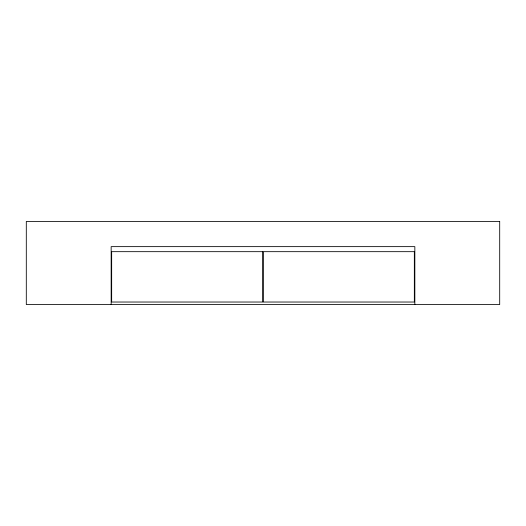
<?xml version="1.0" encoding="UTF-8"?>
<svg xmlns="http://www.w3.org/2000/svg" width="526" height="526" viewBox="0 0 526 526"><rect width="100%" height="100%" fill="white"/><g stroke="black" fill="none" stroke-linecap="round" stroke-linejoin="round"><path stroke-width="0.79" d="M414.843 304.547L414.843 246.635L111.157 246.635L111.157 304.547M499.7 221.453L26.3 221.453L26.3 304.547L499.7 304.547L499.7 221.453M262.75 251.671L111.663 251.671L111.663 302.029L262.75 302.029L262.75 251.671M414.337 251.671L263.25 251.671L263.25 302.029L414.337 302.029L414.337 251.671"/></g></svg>
